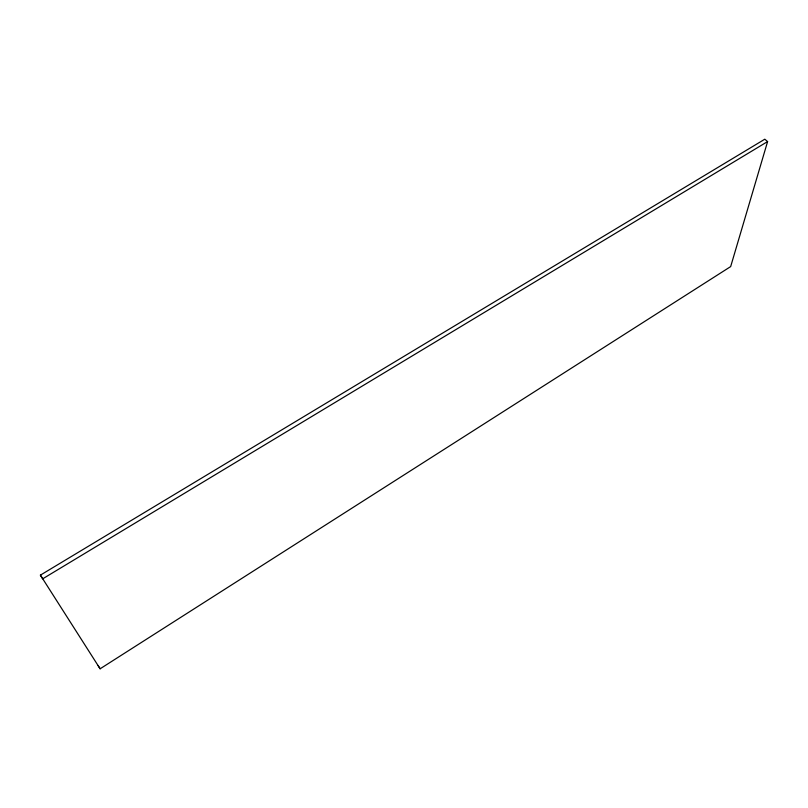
<?xml version="1.0" encoding="UTF-8"?>
<svg xmlns="http://www.w3.org/2000/svg" width="808" height="808" viewBox="0 0 808 808"><rect width="100%" height="100%" fill="white"/><g stroke="black" fill="none" stroke-linecap="round" stroke-linejoin="round"><path stroke-width="1.21" d="M767.6 141.572L730.664 266.589L100.121 668.792L40.4 575.134L764.792 139.208L767.6 141.572L42.672 578.831L40.4 575.134M98.081 665.489L100.121 668.792"/></g></svg>
